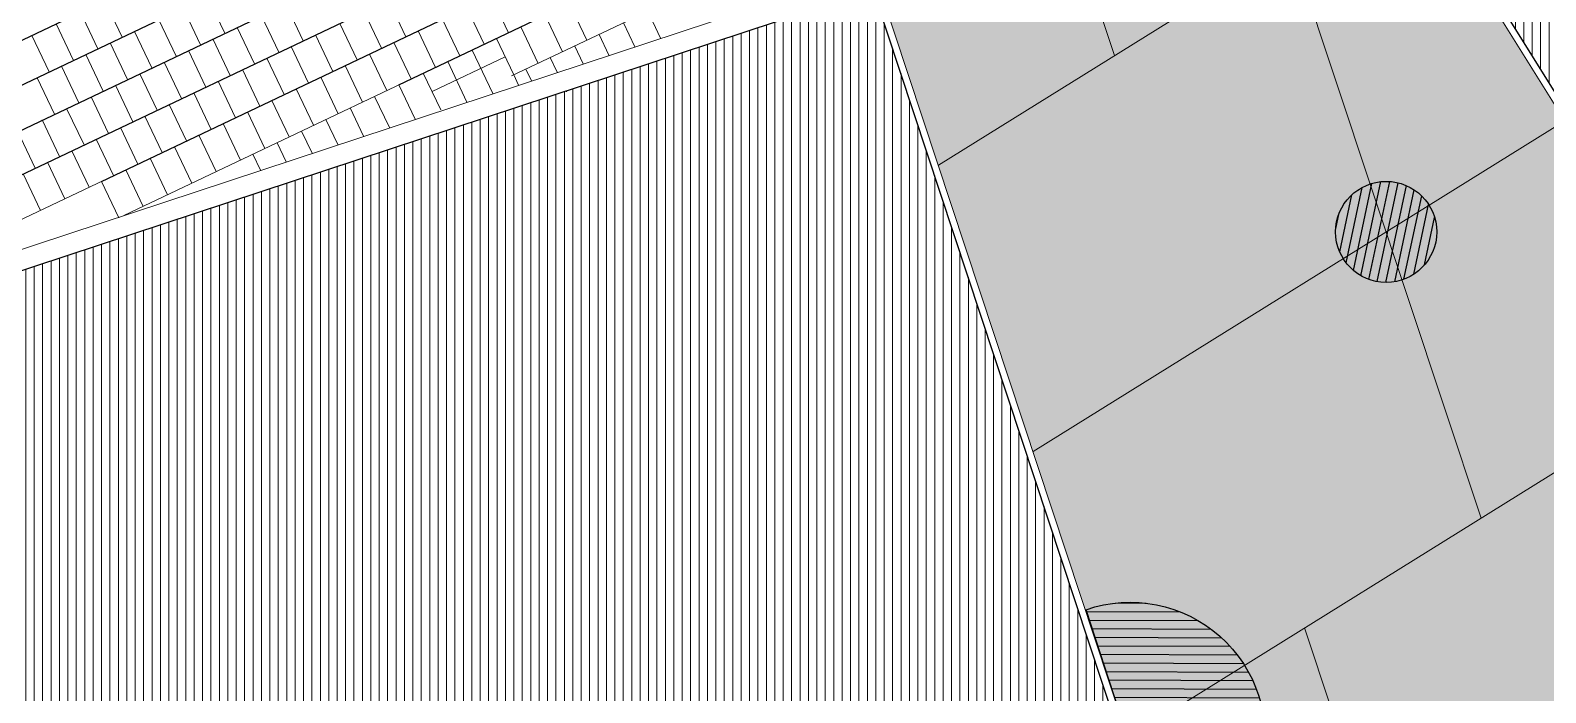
# Model space of a CAD drawing. Header units: metres. Extents: x 679599 to 680028, y 2748524 to 2748840.
# Drawn here: x 679761.29 to 679783.76, y 2748712.51 to 2748722.34 of the extents above; entities that cross this region are included whole.
import ezdxf

# ---------------------------------------------------------------- set-up
doc = ezdxf.new("R2010")
doc.units = ezdxf.units.M
doc.header["$LTSCALE"] = 5
doc.layers.add('00-AUX', color=2, linetype='Continuous', plot=False)
doc.layers.add('00-AUX Tree Pit', color=2, linetype='Continuous', plot=False)
doc.layers.add('02-L-B-Channel', color=140, linetype='Continuous', lineweight=5, plot=False)
doc.layers.add('02-L-B-Curb', color=11, linetype='Continuous', lineweight=5, plot=False)
for name, color, linetype, lineweight, true_color in [('02-L-Joints-Paviment_06_Concrete Slab in sittu', 7, 'Continuous', 5, 0x999999), ('02-L-Joints-Paviment_07_Precast Concrete Blocks 60X40', 7, 'Continuous', 5, 0x999999), ('03-TR-Pavement_02_Sealed Gravel', 7, 'Continuous', 5, 0x38321e), ('03-TR-Pavement_06_Concrete Slab in situ', 7, 'Continuous', 9, 0xf7f7f7), ('03-TR-Pavement_07_Precast Concrete Blocks 60X40', 7, 'Continuous', 5, 0x999999)]:
    doc.layers.add(name, color=color, linetype=linetype, lineweight=lineweight, true_color=true_color)
doc.layers.add('03-TR-Tree Pit_Green', color=46, linetype='Continuous')
doc.layers.add('03-TR-Tree Pit_White', color=7, linetype='Continuous', true_color=0xfcfcfc)
doc.layers.add('04-BK-Tree Pit', color=6, linetype='Continuous', lineweight=5)
pattern_1 = [(90, (652974.11672, 2717198.73223), (-0.1247775, 0), [])]

# ---------------------------------------------------------------- blocks, each defined once
blk = doc.blocks.new('*U97')
at = {"layer": '03-TR-Tree Pit_Green'}
h = blk.add_hatch(dxfattribs=at)
h.set_pattern_fill('ANSI31', color=256, scale=0.04, angle=33)
edge = h.paths.add_edge_path()
edge.add_arc((0, 0), 0.75, 0, 360)
at = {"layer": '03-TR-Tree Pit_White'}
h = blk.add_hatch(color=256, dxfattribs=at)
h.dxf.hatch_style = 1
edge = h.paths.add_edge_path()
edge.add_arc((0, 0), 0.75, 0, 360)
blk.add_circle((0, 0), 0.75)
blk = doc.blocks.new('Tree Pit 4m CUT_')
at = {"layer": '03-TR-Tree Pit_Green'}
h = blk.add_hatch(dxfattribs=at)
h.set_pattern_fill('ANSI31', color=256, scale=0.04, angle=-135)
h.set_pattern_definition([(270, (679710.07951, 2748613.50847), (0.127, 2e-17), [])])
edge = h.paths.add_edge_path()
edge.add_line((1.899, 0.627), (-1.899, -0.627))
edge.add_arc((0.013, -0.039), 2, 197.1122, 379.4418)
at = {"layer": '03-TR-Tree Pit_White'}
h = blk.add_hatch(color=256, dxfattribs=at)
h.dxf.hatch_style = 1
edge = h.paths.add_edge_path()
edge.add_line((1.899, 0.627), (-1.899, -0.627))
edge.add_arc((0.013, -0.039), 2, 197.1122, 379.4418)
blk.add_lwpolyline([(-1.899, -0.627), (1.899, 0.627, -1.02054)], format="xyb", close=True)

msp = doc.modelspace()

# ---------------------------------------------------------------- hatches: boundary and pattern name
at = {"layer": '03-TR-Pavement_02_Sealed Gravel', "linetype": 'Continuous'}
h = msp.add_hatch(dxfattribs=at)
h.set_pattern_fill('ANSI31', color=256, scale=0.0393, angle=45)
h.set_pattern_definition(pattern_1)
h.paths.add_polyline_path([(679798.235, 2748737.952), (679798.244, 2748737.945), (679804.727, 2748731.776), (679796.79, 2748723.502), (679788.909, 2748731.062), (679781.362, 2748725.485), (679790.88, 2748710.231), (679812.839, 2748723.898), (679802.242, 2748740.913)])
h = msp.add_hatch(dxfattribs=at)
h.set_pattern_fill('ANSI31', color=256, scale=0.0393, angle=45)
h.set_pattern_definition(pattern_1)
h.paths.add_polyline_path([(679735.044, 2748710.147), (679760.089, 2748691.068), (679780.187, 2748703.577), (679773.791, 2748722.943)])
at = {"layer": '03-TR-Pavement_06_Concrete Slab in situ', "linetype": 'Continuous'}
h = msp.add_hatch(color=256, dxfattribs=at)
h.dxf.hatch_style = 1
h.paths.add_polyline_path([(679773.886, 2748722.975), (679781.285, 2748725.418), (679790.954, 2748709.924), (679780.371, 2748703.338)])

# ---------------------------------------------------------------- linework, layer by layer
at = {"layer": '00-AUX'}
for points in [[(679743.979, 2748714.013), (679801.588, 2748741.427)], [(679748.39, 2748715.448), (679798.596, 2748739.339)], [(679753.163, 2748717.054), (679796.144, 2748737.508)], [(679757.936, 2748718.661), (679793.693, 2748735.677)], [(679762.347, 2748720.096), (679790.881, 2748733.674)], [(679766.759, 2748721.531), (679788.43, 2748731.843)]]:
    msp.add_lwpolyline(points, dxfattribs=at)
at = {"layer": '00-AUX', "ltscale": 0.3}
msp.add_lwpolyline([(679781.362, 2748725.485), (679790.88, 2748710.231), (679812.839, 2748723.898), (679802.243, 2748740.913), (679781.362, 2748725.485)], dxfattribs=at)
msp.add_lwpolyline([(679735.044, 2748710.147), (679760.089, 2748691.068), (679780.187, 2748703.577), (679773.791, 2748722.943)], close=True, dxfattribs=at)
at = {"layer": '00-AUX Tree Pit'}
msp.add_lwpolyline([(679778.182, 2748709.936), (679776.946, 2748713.74, -1.02054)], format="xyb", close=True, dxfattribs=at)
msp.add_circle((679781.396, 2748719.347), 0.75, dxfattribs=at)
at = {"layer": '02-L-B-Channel'}
msp.add_lwpolyline([(679734.639, 2748710.329), (679734.929, 2748710.109), (679773.886, 2748722.975), (679773.792, 2748723.26)], close=True, dxfattribs=at)
at = {"layer": '02-L-B-Curb'}
for points in [[(679781.362, 2748725.485), (679790.88, 2748710.231)], [(679781.281, 2748725.425), (679790.795, 2748710.179)], [(679773.886, 2748722.975), (679780.274, 2748703.631)], [(679773.791, 2748722.943), (679780.187, 2748703.577)]]:
    msp.add_lwpolyline(points, dxfattribs=at)
at = {"layer": '02-L-Joints-Paviment_06_Concrete Slab in sittu'}
for p, q in [((679781.742, 2748724.686), (679774.757, 2748720.338)), ((679784.045, 2748720.995), (679776.16, 2748716.088)), ((679786.348, 2748717.305), (679777.564, 2748711.838))]:
    msp.add_line(p, q, dxfattribs=at)
for points in [[(679782.805, 2748715.1), (679779.567, 2748724.857)], [(679777.367, 2748721.963), (679776.72, 2748723.914)], [(679783.004, 2748704.977), (679780.185, 2748713.47)]]:
    msp.add_lwpolyline(points, dxfattribs=at)
at = {"layer": '02-L-Joints-Paviment_07_Precast Concrete Blocks 60X40'}
for p, q in [((679770.448, 2748722.622), (679770.638, 2748722.223)), ((679770.086, 2748722.45), (679770.255, 2748722.096)), ((679768.461, 2748721.676), (679768.203, 2748722.218)), ((679769.364, 2748722.106), (679769.489, 2748721.843)), ((679769.725, 2748722.278), (679769.872, 2748721.97)), ((679768.332, 2748721.947), (679767.249, 2748721.432)), ((679767.766, 2748721.274), (679767.481, 2748721.874)), ((679768.149, 2748721.401), (679767.842, 2748722.046)), ((679769.003, 2748721.934), (679769.106, 2748721.717)), ((679767.378, 2748721.161), (679767.12, 2748721.703)), ((679768.461, 2748721.676), (679768.532, 2748721.527)), ((679768.642, 2748721.762), (679768.724, 2748721.59)), ((679767.001, 2748721.021), (679766.759, 2748721.531)), ((679769.236, 2748721.444), (679769.245, 2748721.425)), ((679766.235, 2748720.769), (679766.036, 2748721.187)), ((679766.618, 2748720.895), (679766.397, 2748721.359)), ((679765.852, 2748720.642), (679765.675, 2748721.015)), ((679765.47, 2748720.516), (679765.314, 2748720.843)), ((679764.704, 2748720.263), (679764.591, 2748720.499)), ((679765.087, 2748720.389), (679764.953, 2748720.671))]:
    msp.add_line(p, q, dxfattribs=at)
for points in [[(679762.399, 2748722.779), (679762.657, 2748722.237)], [(679763.921, 2748722.838), (679764.179, 2748722.297)], [(679766.604, 2748722.786), (679766.862, 2748722.244)], [(679768.126, 2748722.846), (679768.384, 2748722.304)], [(679762.038, 2748722.607), (679762.296, 2748722.065)], [(679763.56, 2748722.667), (679763.818, 2748722.125)], [(679764.721, 2748722.554), (679764.979, 2748722.013)], [(679765.082, 2748722.726), (679765.34, 2748722.185)], [(679766.243, 2748722.614), (679766.501, 2748722.072)], [(679767.765, 2748722.674), (679768.023, 2748722.132)], [(679768.926, 2748722.562), (679769.184, 2748722.02)], [(679769.287, 2748722.734), (679769.545, 2748722.192)], [(679761.677, 2748722.435), (679761.935, 2748721.893)], [(679762.838, 2748722.323), (679763.096, 2748721.781)], [(679763.199, 2748722.495), (679763.457, 2748721.953)], [(679764.36, 2748722.383), (679764.618, 2748721.841)], [(679765.882, 2748722.442), (679766.14, 2748721.901)], [(679767.043, 2748722.33), (679767.3, 2748721.788)], [(679767.404, 2748722.502), (679767.662, 2748721.96)], [(679768.565, 2748722.39), (679768.822, 2748721.848)], [(679761.316, 2748722.263), (679761.574, 2748721.721)], [(679762.477, 2748722.151), (679762.734, 2748721.609)], [(679763.999, 2748722.211), (679764.256, 2748721.669)], [(679765.159, 2748722.099), (679765.417, 2748721.557)], [(679765.521, 2748722.27), (679765.778, 2748721.729)], [(679766.681, 2748722.158), (679766.939, 2748721.617)], [(679768.203, 2748722.218), (679768.461, 2748721.676)], [(679762.115, 2748721.979), (679762.373, 2748721.437)], [(679763.276, 2748721.867), (679763.534, 2748721.325)], [(679763.637, 2748722.039), (679763.895, 2748721.497)], [(679764.798, 2748721.927), (679765.056, 2748721.385)], [(679766.32, 2748721.987), (679766.578, 2748721.445)], [(679761.393, 2748721.635), (679761.651, 2748721.093)], [(679761.754, 2748721.807), (679762.012, 2748721.265)], [(679762.915, 2748721.695), (679763.173, 2748721.153)], [(679764.437, 2748721.755), (679764.695, 2748721.213)], [(679765.598, 2748721.643), (679765.856, 2748721.101)], [(679765.959, 2748721.815), (679766.217, 2748721.273)], [(679762.554, 2748721.523), (679762.812, 2748720.981)], [(679763.715, 2748721.411), (679763.972, 2748720.869)], [(679764.076, 2748721.583), (679764.334, 2748721.041)], [(679765.237, 2748721.471), (679765.494, 2748720.929)], [(679761.831, 2748721.179), (679762.089, 2748720.638)], [(679762.193, 2748721.351), (679762.45, 2748720.81)], [(679763.353, 2748721.239), (679763.611, 2748720.697)], [(679764.875, 2748721.299), (679765.133, 2748720.757)], [(679761.47, 2748721.008), (679761.728, 2748720.466)], [(679762.992, 2748721.067), (679763.25, 2748720.526)], [(679764.153, 2748720.955), (679764.411, 2748720.413)], [(679764.514, 2748721.127), (679764.772, 2748720.585)], [(679761.109, 2748720.836), (679761.367, 2748720.294)], [(679762.27, 2748720.724), (679762.528, 2748720.182)], [(679762.631, 2748720.895), (679762.889, 2748720.354)], [(679763.792, 2748720.783), (679764.05, 2748720.242)], [(679761.909, 2748720.552), (679762.166, 2748720.01)], [(679763.431, 2748720.612), (679763.688, 2748720.07)], [(679761.547, 2748720.38), (679761.805, 2748719.838)], [(679763.069, 2748720.44), (679763.327, 2748719.898)], [(679761.186, 2748720.208), (679761.444, 2748719.666)], [(679762.347, 2748720.096), (679762.605, 2748719.554)], [(679762.708, 2748720.268), (679762.966, 2748719.726)]]:
    msp.add_lwpolyline(points, dxfattribs=at)
at = {"layer": '03-TR-Pavement_07_Precast Concrete Blocks 60X40'}
for p, q in [((679746.507, 2748715.216), (679809.59, 2748745.235)), ((679744.425, 2748713.561), (679801.437, 2748740.691)), ((679758.116, 2748718.082), (679793.858, 2748735.091)), ((679762.679, 2748719.59), (679791.331, 2748733.224)), ((679768.429, 2748721.661), (679788.805, 2748731.357)), ((679748.988, 2748715.068), (679770.681, 2748725.39)), ((679753.552, 2748716.575), (679770.938, 2748724.849))]:
    msp.add_line(p, q, dxfattribs=at)

# ---------------------------------------------------------------- block references
at = {"layer": '04-BK-Tree Pit'}
msp.add_blockref('*U97', (679781.396, 2748719.347), dxfattribs=at)
at = {"layer": '04-BK-Tree Pit', "rotation": 89.72477426386206}
msp.add_blockref('Tree Pit 4m CUT_', (679777.564, 2748711.838), dxfattribs=at)

doc.saveas('drawing.dxf')
